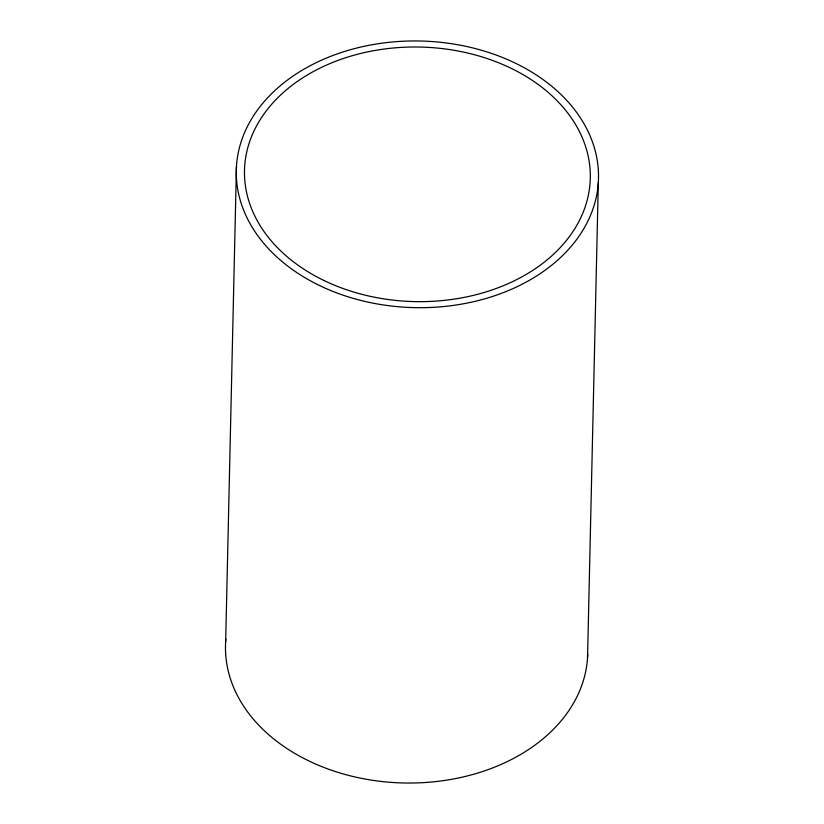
<?xml version="1.0" encoding="UTF-8"?>
<svg xmlns="http://www.w3.org/2000/svg" width="824" height="824" viewBox="0 0 824 824"><rect width="100%" height="100%" fill="white"/><g stroke="black" fill="none" stroke-linecap="round" stroke-linejoin="round"><path stroke-width="1.24" d="M225.673 641.608L236.457 166.263M587.543 657.737L598.327 182.392A181.146 133.344 1.3 0 0 334.194 55.002A181.146 133.344 1.3 0 0 319.661 285.588A181.146 133.344 1.3 0 0 598.327 182.392M587.697 654.029A181.146 133.344 1.3 0 1 399.053 782.831A181.146 133.344 1.3 0 1 225.858 639.146M324.089 280.551A172.937 127.298 1.3 0 0 590.128 182.022A172.937 127.298 1.3 0 0 337.974 60.41A172.937 127.298 1.3 0 0 324.089 280.551"/></g></svg>
